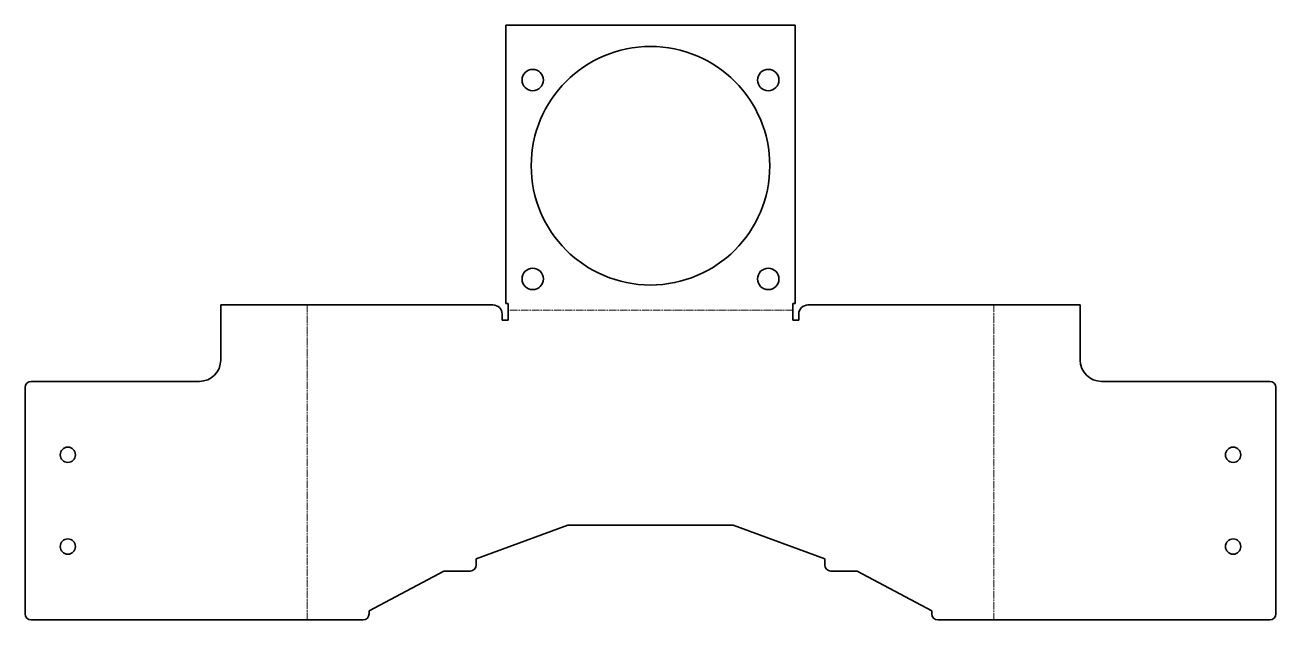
# Model space of a CAD drawing. Header units: inches. Extents: x 0 to 409, y 0 to 195.
import ezdxf

# ---------------------------------------------------------------- set-up
doc = ezdxf.new("R2010")
doc.units = ezdxf.units.IN
doc.header["$MEASUREMENT"] = 0
doc.linetypes.add('Chain', pattern=[13.68, 9.12, -1.14, 2.28, -1.14])
doc.layers.add('SIMUMAK Bend Centerline (ISO)', color=7, linetype='Chain', lineweight=9)
doc.layers.add('SIMUMAK Visible (ISO)', color=7, linetype='Continuous', lineweight=35)

# ---------------------------------------------------------------- blocks, each defined once
blk = doc.blocks.new('AMB-04-TAPASUTHR01_Sheet_4_AMB-04-TAPASUTHR01 (desplegada)')
at = {"layer": 'SIMUMAK Bend Centerline (ISO)', "ltscale": 0.263158}
for p, q in [((-112.26, -97.26), (-112.26, 5.74)), ((112.26, 5.74), (112.26, -97.26)), ((46.5, 4), (-46.5, 4))]:
    blk.add_line(p, q, dxfattribs=at)
at = {"layer": 'SIMUMAK Visible (ISO)'}
for p, q in [((-47.3, 97.26), (-47.3, 6.26)), ((-47.3, 97.26), (47.3, 97.26)), ((47.3, 6.26), (47.3, 97.26)), ((-140.52, 5.74), (-51.5, 5.74)), ((-140.52, 5.74), (-140.52, -12.26)), ((-47.3, 6.26), (-46.5, 6.26)), ((-46.5, 6.26), (-46.5, 0.74)), ((47.3, 6.26), (46.5, 6.26)), ((46.5, 0.74), (46.5, 6.26)), ((51.5, 5.74), (140.52, 5.74)), ((140.52, -12.26), (140.52, 5.74)), ((-48.5, 0.74), (-48.5, 2.74)), ((-46.5, 0.74), (-48.5, 0.74)), ((48.5, 0.74), (46.5, 0.74)), ((48.5, 2.74), (48.5, 0.74)), ((-147.52, -19.26), (-202.52, -19.26)), ((202.52, -19.26), (147.52, -19.26)), ((-204.52, -21.26), (-204.52, -95.26)), ((204.52, -21.26), (204.52, -95.26)), ((-57, -77.26), (-27, -66.26)), ((-27, -66.26), (27, -66.26)), ((27, -66.26), (57, -77.26)), ((-57, -79.26), (-57, -77.26)), ((57, -77.26), (57, -79.26)), ((-92, -94.26), (-67.55, -81.26)), ((-67.55, -81.26), (-59, -81.26)), ((59, -81.26), (67.55, -81.26)), ((67.55, -81.26), (92, -94.26)), ((-94, -97.26), (-202.52, -97.26)), ((-92, -95.26), (-92, -94.26)), ((92, -94.26), (92, -95.26)), ((202.52, -97.26), (94, -97.26))]:
    blk.add_line(p, q, dxfattribs=at)
for centre, radius in [((0, 51.26), 39), ((-38.5, 79.26), 3.5), ((38.5, 79.26), 3.5), ((-38.5, 14.26), 3.5), ((38.5, 14.26), 3.5), ((-190.52, -43.26), 2.5), ((190.52, -43.26), 2.5), ((-190.52, -73.26), 2.5), ((190.52, -73.26), 2.5)]:
    blk.add_circle(centre, radius, dxfattribs=at)
at = {"layer": 'SIMUMAK Visible (ISO)', "extrusion": (0, 0, -1)}
for centre, radius, start, end in [((51.5, 2.74), 3, 90, 180), ((-51.5, 2.74), 3, 0, 90), ((202.52, -21.26), 2, 0, 90), ((-202.52, -21.26), 2, 90, 180), ((59, -79.26), 2, 180, 270), ((-59, -79.26), 2, 270, 360), ((202.52, -95.26), 2, 270, 0), ((94, -95.26), 2, 180, 270), ((-94, -95.26), 2, 270, 0), ((-202.52, -95.26), 2, 180, 270)]:
    blk.add_arc(centre, radius, start, end, dxfattribs=at)
at = {"layer": 'SIMUMAK Visible (ISO)'}
for centre, start, end in [((-147.52, -12.26), 270, 360), ((147.52, -12.26), 180, 270)]:
    blk.add_arc(centre, 7, start, end, dxfattribs=at)

msp = doc.modelspace()

# ---------------------------------------------------------------- block references
msp.add_blockref('AMB-04-TAPASUTHR01_Sheet_4_AMB-04-TAPASUTHR01 (desplegada)', (204.52, 97.26))

doc.saveas('drawing.dxf')
